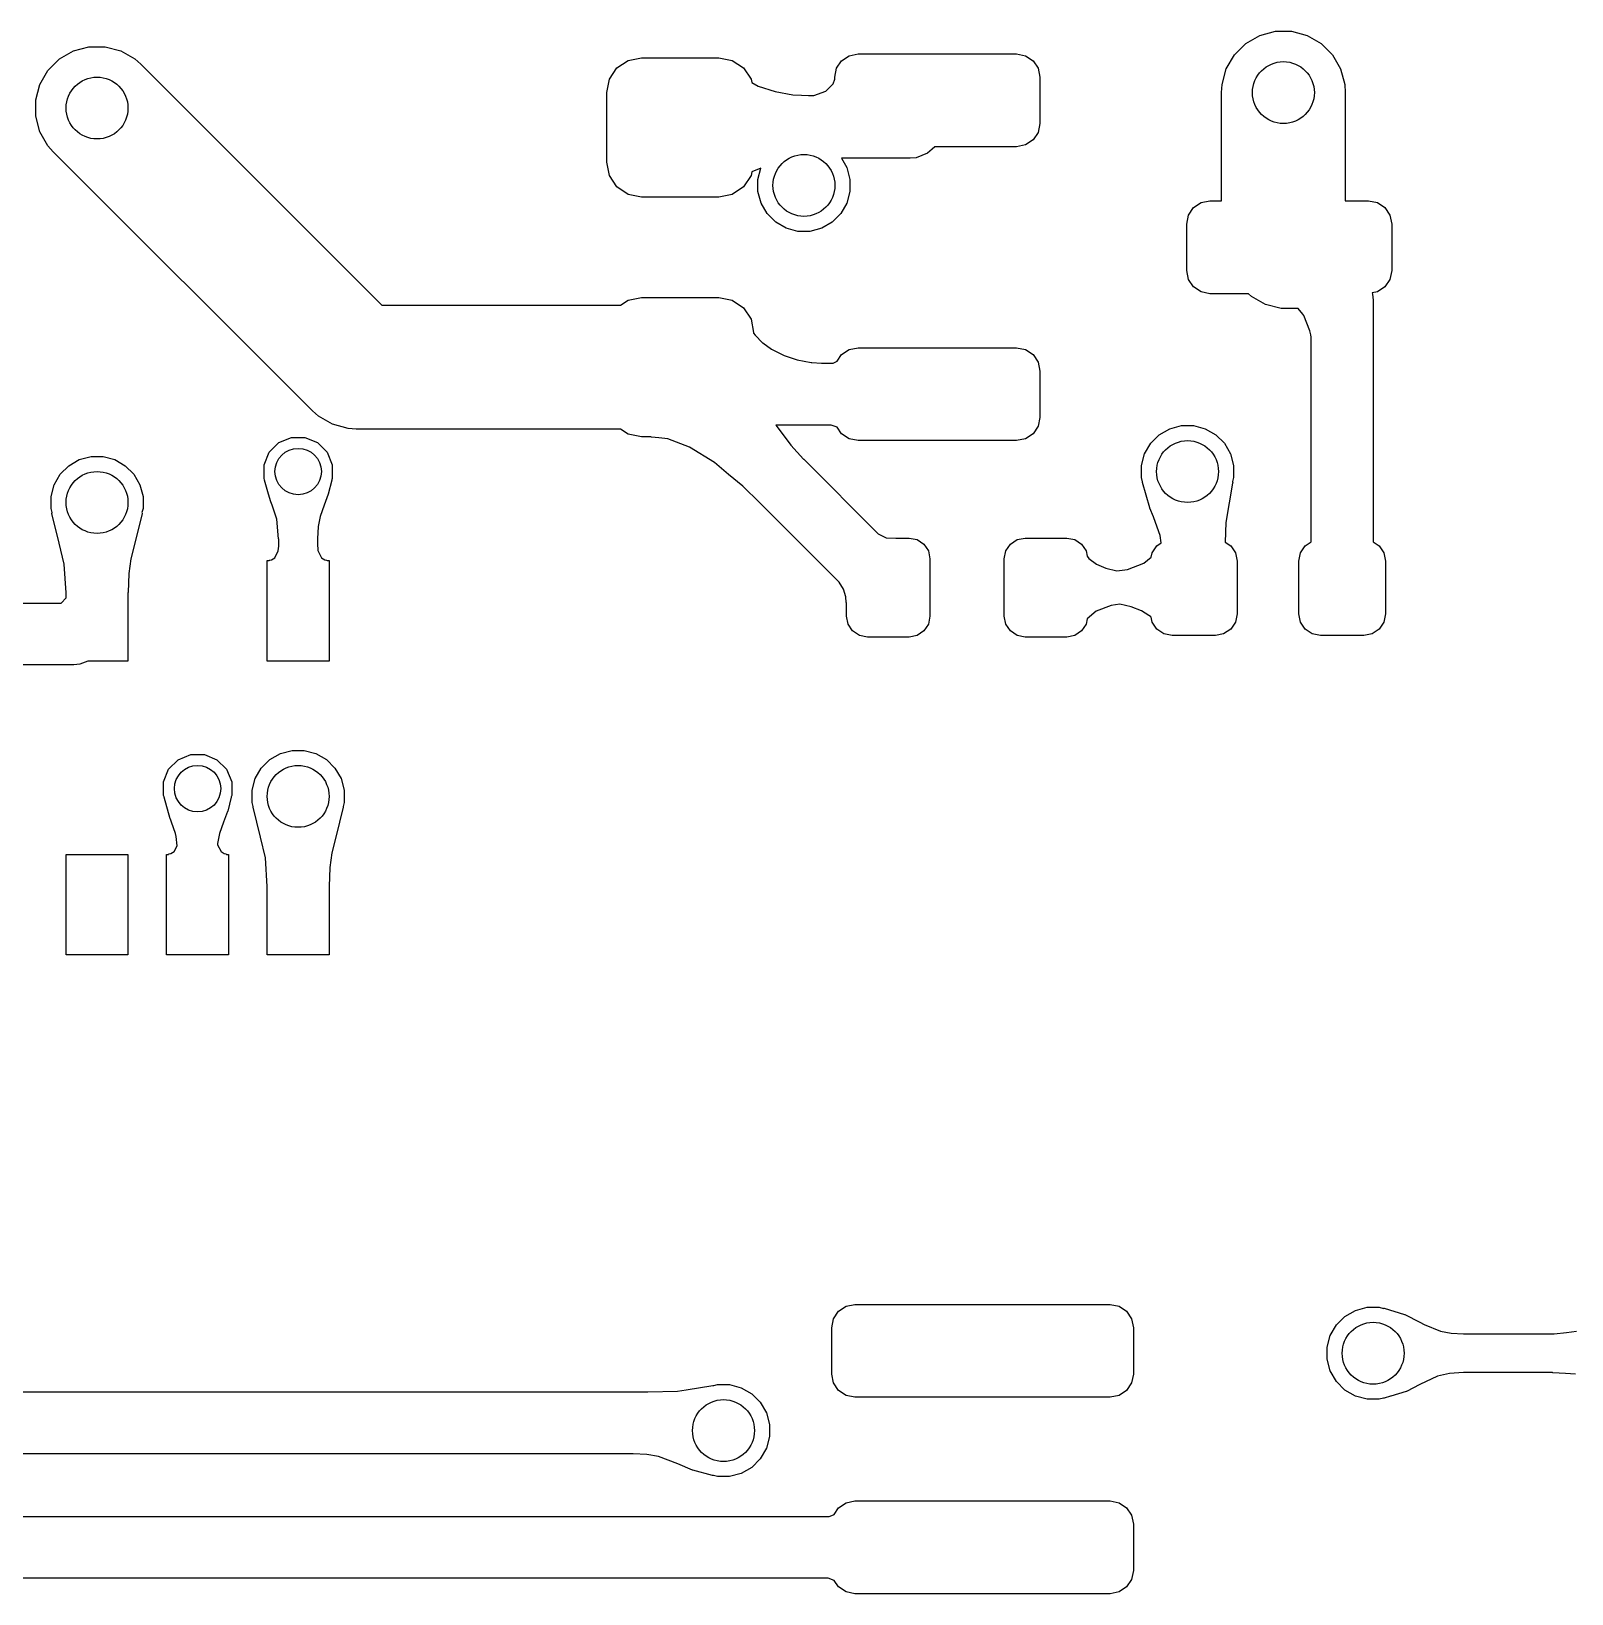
# Model space of a CAD drawing. Extents: x 89 to 178, y -115 to -57.
# Drawn here: x 128.42 to 138.38, y -98.85 to -88.75 of the extents above; entities that cross this region are included whole.
import ezdxf

# ---------------------------------------------------------------- set-up
doc = ezdxf.new("R2010")
doc.units = 0
doc.layers.add('BLACK', color=7, linetype='CONTINUOUS')

msp = doc.modelspace()

# ---------------------------------------------------------------- linework, layer by layer
at = {"layer": 'BLACK', "linetype": 'CONTINUOUS'}
for p, q in [((136.276495, -88.832659), (136.366927, -88.780448)), ((136.366927, -88.780448), (136.46779, -88.753422)), ((136.46779, -88.753422), (136.57221, -88.753422)), ((136.57221, -88.753422), (136.673073, -88.780448)), ((136.673073, -88.780448), (136.763505, -88.832659)), ((128.606493, -88.932659), (128.696924, -88.880448)), ((128.696924, -88.880448), (128.797788, -88.853422)), ((128.797788, -88.853422), (128.902208, -88.853422)), ((128.902208, -88.853422), (129.003072, -88.880448)), ((129.003072, -88.880448), (129.093503, -88.932659)), ((136.202659, -88.906495), (136.276495, -88.832659)), ((136.763505, -88.832659), (136.837341, -88.906495)), ((128.532657, -89.006495), (128.606493, -88.932659)), ((129.093503, -88.932659), (129.132841, -88.967157)), ((129.132841, -88.967157), (130.690684, -90.525)), ((132.162127, -89.063896), (132.210901, -88.990901)), ((132.210901, -88.990901), (132.283896, -88.942127)), ((132.283896, -88.942127), (132.37, -88.925)), ((132.37, -88.925), (132.87, -88.925)), ((132.87, -88.925), (132.956104, -88.942127)), ((132.956104, -88.942127), (133.029099, -88.990901)), ((133.029099, -88.990901), (133.077873, -89.063896)), ((133.62, -89.05), (133.631418, -88.992597)), ((133.631418, -88.992597), (133.663934, -88.943934)), ((133.663934, -88.943934), (133.712597, -88.911418)), ((133.712597, -88.911418), (133.77, -88.9)), ((133.77, -88.9), (134.795, -88.9)), ((134.795, -88.9), (134.852403, -88.911418)), ((134.852403, -88.911418), (134.901066, -88.943934)), ((134.901066, -88.943934), (134.933582, -88.992597)), ((134.933582, -88.992597), (134.945, -89.05)), ((136.150448, -88.996927), (136.202659, -88.906495)), ((136.837341, -88.906495), (136.889552, -88.996927)), ((128.480446, -89.096926), (128.532657, -89.006495)), ((132.145, -89.15), (132.162127, -89.063896)), ((133.077873, -89.063896), (133.082141, -89.085356)), ((133.082141, -89.085356), (133.123463, -89.10758)), ((133.561013, -89.1404), (133.608428, -89.092519)), ((133.608427, -89.092519), (133.608429, -89.092518)), ((133.608428, -89.092519), (133.608427, -89.092519)), ((133.608429, -89.092517), (133.62, -89.062947)), ((133.608429, -89.092518), (133.608429, -89.092517)), ((133.62, -89.062947), (133.62, -89.05)), ((134.945, -89.05), (134.945, -89.35)), ((136.123422, -89.09779), (136.150448, -88.996927)), ((136.889552, -88.996927), (136.916578, -89.09779)), ((128.45342, -89.19779), (128.480446, -89.096926)), ((132.145, -89.6), (132.145, -89.15)), ((133.123463, -89.10758), (133.233206, -89.143745)), ((133.233206, -89.143745), (133.348027, -89.164073)), ((133.348027, -89.164073), (133.348034, -89.164073)), ((133.348034, -89.164073), (133.348038, -89.164074)), ((133.348038, -89.164074), (133.404456, -89.167203)), ((133.404456, -89.167203), (133.450384, -89.16975)), ((133.450384, -89.16975), (133.48343, -89.167953)), ((133.48343, -89.167953), (133.561013, -89.1404)), ((136.12, -89.15), (136.123422, -89.09779)), ((136.12, -89.85), (136.12, -89.15)), ((136.916578, -89.09779), (136.92, -89.15)), ((136.92, -89.15), (136.92, -89.85)), ((128.45342, -89.30221), (128.45342, -89.19779)), ((128.480446, -89.403074), (128.45342, -89.30221)), ((134.945, -89.35), (134.933582, -89.407403)), ((128.532657, -89.493505), (128.480446, -89.403074)), ((128.567155, -89.532843), (128.532657, -89.493505)), ((134.852403, -89.488582), (134.795, -89.5)), ((134.901066, -89.456066), (134.852403, -89.488582)), ((134.933582, -89.407403), (134.901066, -89.456066)), ((130.242155, -91.207843), (128.567155, -89.532843)), ((132.162127, -89.686104), (132.145, -89.6)), ((134.1075, -89.575), (133.66241, -89.575)), ((133.66241, -89.575), (133.697164, -89.635195)), ((134.146518, -89.571157), (134.1075, -89.575)), ((134.218614, -89.541294), (134.146518, -89.571157)), ((134.248921, -89.516421), (134.218614, -89.541294)), ((134.265342, -89.5), (134.248921, -89.516421)), ((134.795, -89.5), (134.265342, -89.5)), ((132.210901, -89.759099), (132.162127, -89.686104)), ((133.077873, -89.686104), (133.029099, -89.759099)), ((133.082395, -89.663367), (133.077873, -89.686104)), ((133.141823, -89.638975), (133.082395, -89.663367)), ((133.122567, -89.710842), (133.141823, -89.638975)), ((133.697164, -89.635195), (133.717433, -89.710842)), ((132.283896, -89.807873), (132.210901, -89.759099)), ((133.029099, -89.759099), (132.956104, -89.807873)), ((133.122567, -89.789158), (133.122567, -89.710842)), ((133.142836, -89.864805), (133.122567, -89.789158)), ((133.717433, -89.789158), (133.697164, -89.864805)), ((133.717433, -89.710842), (133.717433, -89.789158)), ((132.37, -89.825), (132.283896, -89.807873)), ((132.87, -89.825), (132.37, -89.825)), ((132.956104, -89.807873), (132.87, -89.825)), ((133.181994, -89.932628), (133.142836, -89.864805)), ((133.697164, -89.864805), (133.658006, -89.932628)), ((135.906418, -89.942597), (135.938934, -89.893934)), ((135.938934, -89.893934), (135.987597, -89.861418)), ((135.987597, -89.861418), (136.045, -89.85)), ((136.045, -89.85), (136.12, -89.85)), ((136.92, -89.85), (137.07, -89.85)), ((137.07, -89.85), (137.127403, -89.861418)), ((137.127403, -89.861418), (137.176066, -89.893934)), ((137.176066, -89.893934), (137.208582, -89.942597)), ((133.237372, -89.988006), (133.181994, -89.932628)), ((133.305195, -90.027164), (133.237372, -89.988006)), ((133.602628, -89.988006), (133.534805, -90.027164)), ((133.658006, -89.932628), (133.602628, -89.988006)), ((135.895, -90), (135.906418, -89.942597)), ((135.895, -90.3), (135.895, -90)), ((137.208582, -89.942597), (137.22, -90)), ((137.22, -90), (137.22, -90.3)), ((133.380842, -90.047433), (133.305195, -90.027164)), ((133.459158, -90.047433), (133.380842, -90.047433)), ((133.534805, -90.027164), (133.459158, -90.047433)), ((135.906418, -90.357403), (135.895, -90.3)), ((137.22, -90.3), (137.208582, -90.357403)), ((135.938934, -90.406066), (135.906418, -90.357403)), ((135.987597, -90.438582), (135.938934, -90.406066)), ((137.176066, -90.406066), (137.127403, -90.438582)), ((137.208582, -90.357403), (137.176066, -90.406066)), ((132.234698, -90.525), (132.283896, -90.492127)), ((132.283896, -90.492127), (132.37, -90.475)), ((132.37, -90.475), (132.87, -90.475)), ((132.87, -90.475), (132.956104, -90.492127)), ((132.956104, -90.492127), (133.029099, -90.540901)), ((136.045, -90.45), (135.987597, -90.438582)), ((136.294221, -90.45), (136.045, -90.45)), ((136.313995, -90.467341), (136.294221, -90.45)), ((136.404426, -90.519552), (136.313995, -90.467341)), ((137.127403, -90.438582), (137.092833, -90.445458)), ((137.092833, -90.445458), (137.096157, -90.453482)), ((137.096157, -90.453482), (137.1, -90.4925)), ((137.1, -90.4925), (137.1, -92.054949)), ((130.690684, -90.525), (132.234698, -90.525)), ((133.029099, -90.540901), (133.077873, -90.613896)), ((136.50529, -90.546578), (136.404426, -90.519552)), ((136.60971, -90.546578), (136.50529, -90.546578)), ((136.614552, -90.54528), (136.60971, -90.546578)), ((136.644818, -90.58183), (136.614552, -90.54528)), ((136.652593, -90.591219), (136.644818, -90.58183)), ((136.691499, -90.68959), (136.652593, -90.591219)), ((133.077873, -90.613896), (133.095, -90.7)), ((133.095, -90.7), (133.095, -90.704962)), ((133.095, -90.704962), (133.103877, -90.718125)), ((136.696972, -90.717149), (136.691499, -90.68959)), ((133.103877, -90.718125), (133.103878, -90.718127)), ((133.103878, -90.718127), (133.103881, -90.71813)), ((133.103881, -90.71813), (133.152125, -90.767024)), ((133.152125, -90.767024), (133.153499, -90.768416)), ((133.153499, -90.768416), (133.153505, -90.768422)), ((133.153505, -90.768422), (133.210939, -90.809361)), ((133.210939, -90.809361), (133.210942, -90.809363)), ((133.210942, -90.809363), (133.292019, -90.849507)), ((133.663934, -90.843934), (133.712597, -90.811418)), ((133.712597, -90.811418), (133.77, -90.8)), ((133.77, -90.8), (134.795, -90.8)), ((134.795, -90.8), (134.852403, -90.811418)), ((134.852403, -90.811418), (134.901066, -90.843934)), ((136.698129, -90.722975), (136.696972, -90.717149)), ((136.7, -90.726476), (136.698129, -90.722975)), ((136.7, -92.054949), (136.7, -90.726476)), ((133.292019, -90.849507), (133.375648, -90.876907)), ((133.375648, -90.876907), (133.466881, -90.894613)), ((133.466881, -90.894613), (133.466893, -90.894613)), ((133.466893, -90.894613), (133.466895, -90.894614)), ((133.466895, -90.894614), (133.470089, -90.894834)), ((133.470089, -90.894834), (133.534106, -90.899248)), ((133.534106, -90.899248), (133.535618, -90.9)), ((133.535618, -90.9), (133.602983, -90.9)), ((133.602983, -90.9), (133.609871, -90.899257)), ((133.609871, -90.899257), (133.635263, -90.886841)), ((133.635263, -90.886841), (133.663934, -90.843934)), ((134.901066, -90.843934), (134.933582, -90.892597)), ((134.933582, -90.892597), (134.945, -90.95)), ((134.945, -90.95), (134.945, -91.25)), ((130.281493, -91.242341), (130.242155, -91.207843)), ((130.371924, -91.294552), (130.281493, -91.242341)), ((130.472788, -91.321578), (130.371924, -91.294552)), ((133.596394, -91.3), (133.238543, -91.3)), ((133.238543, -91.3), (133.239834, -91.302133)), ((133.239834, -91.302133), (133.239838, -91.302138)), ((133.239838, -91.302138), (133.335689, -91.429328)), ((133.635764, -91.313908), (133.596394, -91.3)), ((133.663934, -91.356066), (133.635764, -91.313908)), ((134.933582, -91.307403), (134.901066, -91.356066)), ((134.945, -91.25), (134.933582, -91.307403)), ((135.785193, -91.322836), (135.86084, -91.302567)), ((135.86084, -91.302567), (135.939156, -91.302567)), ((135.939156, -91.302567), (136.014803, -91.322836)), ((129.962917, -91.474997), (130.024995, -91.412919)), ((130.024995, -91.412919), (130.106103, -91.379323)), ((130.106103, -91.379323), (130.193893, -91.379323)), ((130.193893, -91.379323), (130.275001, -91.412919)), ((130.275001, -91.412919), (130.337079, -91.474997)), ((130.524998, -91.325), (130.472788, -91.321578)), ((132.234698, -91.325), (130.524998, -91.325)), ((132.283896, -91.357873), (132.234698, -91.325)), ((132.37, -91.375), (132.283896, -91.357873)), ((132.43118, -91.375), (132.37, -91.375)), ((132.434355, -91.376741), (132.43118, -91.375)), ((132.482758, -91.382027), (132.434355, -91.376741)), ((132.539887, -91.388266), (132.482758, -91.382027)), ((132.539889, -91.388266), (132.539887, -91.388266)), ((132.539891, -91.388267), (132.539889, -91.388266)), ((132.679457, -91.441565), (132.539891, -91.388267)), ((133.712597, -91.388582), (133.663934, -91.356066)), ((133.77, -91.4), (133.712597, -91.388582)), ((134.795, -91.4), (133.77, -91.4)), ((134.852403, -91.388582), (134.795, -91.4)), ((134.901066, -91.356066), (134.852403, -91.388582)), ((135.622834, -91.485195), (135.661992, -91.417372)), ((135.661992, -91.417372), (135.71737, -91.361994)), ((135.71737, -91.361994), (135.785193, -91.322836)), ((136.014803, -91.322836), (136.082626, -91.361994)), ((136.082626, -91.361994), (136.138004, -91.417372)), ((136.138004, -91.417372), (136.177162, -91.485195)), ((128.735195, -91.522836), (128.810842, -91.502567)), ((128.810842, -91.502567), (128.889158, -91.502567)), ((128.889158, -91.502567), (128.964805, -91.522836)), ((129.929321, -91.556105), (129.962917, -91.474997)), ((130.337079, -91.474997), (130.370675, -91.556105)), ((132.841165, -91.542394), (132.679457, -91.441565)), ((133.335689, -91.429328), (133.335694, -91.429333)), ((133.335694, -91.429333), (133.418231, -91.519675)), ((133.418231, -91.519675), (133.418636, -91.520793)), ((135.602565, -91.560842), (135.622834, -91.485195)), ((136.177162, -91.485195), (136.197431, -91.560842)), ((128.572836, -91.685195), (128.611994, -91.617372)), ((128.611994, -91.617372), (128.667372, -91.561994)), ((128.667372, -91.561994), (128.735195, -91.522836)), ((128.964805, -91.522836), (129.032628, -91.561994)), ((129.032628, -91.561994), (129.088006, -91.617372)), ((129.088006, -91.617372), (129.127164, -91.685195)), ((129.929321, -91.643895), (129.929321, -91.556105)), ((130.370675, -91.556105), (130.370675, -91.643895)), ((132.841172, -91.542399), (132.841165, -91.542394)), ((132.932707, -91.618944), (132.841172, -91.542399)), ((133.024246, -91.695492), (132.932707, -91.618944)), ((133.418636, -91.520793), (133.900861, -92.003019)), ((135.602565, -91.639158), (135.602565, -91.560842)), ((136.197431, -91.560842), (136.197431, -91.639158)), ((128.552567, -91.760842), (128.572836, -91.685195)), ((129.127164, -91.685195), (129.147433, -91.760842)), ((129.933183, -91.65322), (129.929321, -91.643895)), ((129.932867, -91.656092), (129.933183, -91.65322)), ((129.959078, -91.746245), (129.932867, -91.656092)), ((130.367616, -91.655814), (130.344561, -91.745656)), ((130.370675, -91.643895), (130.367182, -91.652327)), ((130.367182, -91.652327), (130.367748, -91.655238)), ((130.367748, -91.655238), (130.367616, -91.655814)), ((133.134661, -91.802741), (133.024246, -91.695492)), ((135.609765, -91.666029), (135.602565, -91.639158)), ((135.609226, -91.670689), (135.609765, -91.666029)), ((135.655959, -91.834765), (135.609226, -91.670689)), ((136.19078, -91.675879), (136.146962, -91.928949)), ((136.197431, -91.639158), (136.190778, -91.663987)), ((136.190778, -91.663987), (136.191957, -91.669965)), ((136.191957, -91.669965), (136.19078, -91.675879)), ((128.552567, -91.839158), (128.552567, -91.760842)), ((129.147433, -91.760842), (129.147433, -91.839158)), ((129.973464, -91.795727), (129.959078, -91.746245)), ((129.973828, -91.796787), (129.973464, -91.795727)), ((129.981993, -91.817304), (129.973828, -91.796787)), ((129.981999, -91.817324), (129.981993, -91.817304)), ((129.982005, -91.817338), (129.981999, -91.817324)), ((130.012464, -91.908368), (129.982005, -91.817338)), ((130.318005, -91.8173), (130.292059, -91.89024)), ((130.344195, -91.746823), (130.318005, -91.8173)), ((130.344561, -91.745656), (130.344195, -91.746823)), ((133.13506, -91.802903), (133.134661, -91.802741)), ((133.648195, -92.316038), (133.13506, -91.802903)), ((128.55949, -91.864998), (128.552567, -91.839158)), ((128.558668, -91.870364), (128.55949, -91.864998)), ((128.606099, -92.063696), (128.558668, -91.870364)), ((129.141331, -91.870365), (129.093914, -92.063637)), ((129.147433, -91.839158), (129.140491, -91.865066)), ((129.140491, -91.865066), (129.141436, -91.869897)), ((129.141436, -91.869897), (129.141331, -91.870365)), ((130.012465, -91.908372), (130.012464, -91.908368)), ((130.023987, -92.034576), (130.012465, -91.908372)), ((130.292055, -91.890253), (130.279632, -91.955289)), ((130.292059, -91.89024), (130.292055, -91.890253)), ((135.656387, -91.836), (135.655959, -91.834765)), ((135.679698, -91.892577), (135.656387, -91.836)), ((135.679704, -91.892592), (135.679698, -91.892577)), ((135.692623, -91.928964), (135.679704, -91.892592)), ((130.279632, -91.955289), (130.275569, -92.034576)), ((133.900861, -92.003019), (133.951427, -92.028122)), ((135.722315, -92.012556), (135.692623, -91.928964)), ((135.730417, -92.061352), (135.722315, -92.012556)), ((136.14696, -91.928964), (136.143591, -92.057349)), ((136.146962, -91.928949), (136.14696, -91.928964)), ((128.638028, -92.197951), (128.606099, -92.063696)), ((129.093882, -92.063764), (129.068092, -92.164005)), ((129.093914, -92.063637), (129.093882, -92.063764)), ((129.998435, -92.157269), (130.021419, -92.113426)), ((130.021419, -92.113426), (130.025, -92.081664)), ((130.024029, -92.035041), (130.023987, -92.034576)), ((130.025, -92.037112), (130.024029, -92.035041)), ((130.025, -92.081664), (130.025, -92.037112)), ((130.275569, -92.034576), (130.275, -92.035772)), ((130.275, -92.035772), (130.275, -92.064585)), ((130.275, -92.064585), (130.278, -92.111048)), ((130.278, -92.111048), (130.301624, -92.157325)), ((133.951427, -92.028122), (134.013055, -92.029656)), ((134.013055, -92.029656), (134.01383, -92.03)), ((134.01383, -92.03), (134.1, -92.03)), ((134.1, -92.03), (134.151662, -92.040276)), ((134.151662, -92.040276), (134.195459, -92.069541)), ((134.195459, -92.069541), (134.224724, -92.113338)), ((134.224724, -92.113338), (134.235, -92.165)), ((134.715, -92.165), (134.725276, -92.113338)), ((134.725276, -92.113338), (134.754541, -92.069541)), ((134.754541, -92.069541), (134.798338, -92.040276)), ((134.798338, -92.040276), (134.85, -92.03)), ((134.85, -92.03), (135.12, -92.03)), ((135.12, -92.03), (135.171662, -92.040276)), ((135.171662, -92.040276), (135.215459, -92.069541)), ((135.215459, -92.069541), (135.244724, -92.113338)), ((135.244724, -92.113338), (135.25135, -92.146653)), ((135.670657, -92.126424), (135.701005, -92.081005)), ((135.701005, -92.081005), (135.730417, -92.061352)), ((136.143591, -92.057349), (136.178995, -92.081005)), ((136.178995, -92.081005), (136.209343, -92.126424)), ((136.630657, -92.126424), (136.661005, -92.081005)), ((136.661005, -92.081005), (136.7, -92.054949)), ((137.1, -92.054949), (137.138995, -92.081005)), ((137.138995, -92.081005), (137.169343, -92.126424)), ((128.638028, -92.197956), (128.638028, -92.197951)), ((128.638029, -92.197959), (128.638028, -92.197956)), ((128.64933, -92.383248), (128.638029, -92.197959)), ((129.068092, -92.164005), (129.054761, -92.25904)), ((129.95, -92.825), (129.95, -92.175)), ((129.95, -92.175), (129.961952, -92.175)), ((129.961952, -92.175), (129.962914, -92.173675)), ((129.962914, -92.173675), (129.967082, -92.172112)), ((129.967082, -92.172112), (129.977943, -92.170276)), ((129.977943, -92.170276), (129.977943, -92.170275)), ((129.977943, -92.170275), (129.977947, -92.170275)), ((129.977947, -92.170275), (129.998435, -92.157269)), ((130.301624, -92.157325), (130.301625, -92.157326)), ((130.301625, -92.157326), (130.32207, -92.170276)), ((130.32207, -92.170276), (130.322094, -92.170291)), ((130.322094, -92.170291), (130.33291, -92.172116)), ((130.33291, -92.172116), (130.337512, -92.175)), ((130.337512, -92.175), (130.35, -92.175)), ((130.35, -92.175), (130.35, -92.825)), ((134.235, -92.165), (134.235, -92.535)), ((134.715, -92.535), (134.715, -92.165)), ((135.25135, -92.146653), (135.262811, -92.161925)), ((135.262811, -92.161925), (135.312311, -92.198902)), ((135.312311, -92.198902), (135.312314, -92.198904)), ((135.312314, -92.198904), (135.312317, -92.198906)), ((135.312317, -92.198906), (135.371579, -92.224597)), ((135.371579, -92.224597), (135.4434, -92.241547)), ((135.51185, -92.232422), (135.618157, -92.191431)), ((135.618157, -92.191431), (135.665354, -92.153082)), ((135.665354, -92.153082), (135.670657, -92.126424)), ((136.209343, -92.126424), (136.22, -92.18)), ((136.22, -92.18), (136.22, -92.52)), ((136.62, -92.18), (136.630657, -92.126424)), ((136.62, -92.52), (136.62, -92.18)), ((137.169343, -92.126424), (137.18, -92.18)), ((137.18, -92.18), (137.18, -92.52)), ((129.054761, -92.25904), (129.050398, -92.382948)), ((133.676079, -92.360759), (133.648195, -92.316038)), ((135.4434, -92.241547), (135.51185, -92.232422)), ((128.617158, -92.45), (128.65, -92.417158)), ((128.65, -92.384735), (128.64933, -92.383248)), ((128.65, -92.417158), (128.65, -92.384735)), ((129.050398, -92.382948), (129.05, -92.38382)), ((129.05, -92.38382), (129.05, -92.825)), ((133.691344, -92.410088), (133.676079, -92.360759)), ((133.693859, -92.445692), (133.691344, -92.410088)), ((127.911358, -92.45), (128.617158, -92.45)), ((133.694707, -92.449311), (133.693859, -92.445692)), ((133.695, -92.449605), (133.694707, -92.449311)), ((133.695, -92.535), (133.695, -92.449605)), ((135.308399, -92.503326), (135.251586, -92.552161)), ((135.406393, -92.465339), (135.308399, -92.503326)), ((135.462438, -92.45809), (135.406393, -92.465339)), ((135.535312, -92.47408), (135.462438, -92.45809)), ((135.535316, -92.474081), (135.535312, -92.47408)), ((135.535318, -92.474082), (135.535316, -92.474081)), ((135.602281, -92.500174), (135.535318, -92.474082)), ((135.602286, -92.500176), (135.602281, -92.500174)), ((135.649375, -92.530689), (135.602286, -92.500176)), ((136.22, -92.52), (136.209343, -92.573576)), ((136.630657, -92.573576), (136.62, -92.52)), ((137.18, -92.52), (137.169343, -92.573576)), ((133.705276, -92.586662), (133.695, -92.535)), ((133.734541, -92.630459), (133.705276, -92.586662)), ((133.778338, -92.659724), (133.734541, -92.630459)), ((134.195459, -92.630459), (134.151662, -92.659724)), ((134.224724, -92.586662), (134.195459, -92.630459)), ((134.235, -92.535), (134.224724, -92.586662)), ((134.725276, -92.586662), (134.715, -92.535)), ((134.754541, -92.630459), (134.725276, -92.586662)), ((134.798338, -92.659724), (134.754541, -92.630459)), ((135.215459, -92.630459), (135.171662, -92.659724)), ((135.244724, -92.586662), (135.215459, -92.630459)), ((135.251586, -92.552161), (135.244724, -92.586662)), ((135.660617, -92.537973), (135.649375, -92.530689)), ((135.664387, -92.542055), (135.660617, -92.537973)), ((135.670657, -92.573576), (135.664387, -92.542055)), ((135.701005, -92.618995), (135.670657, -92.573576)), ((135.746424, -92.649343), (135.701005, -92.618995)), ((136.178995, -92.618995), (136.133576, -92.649343)), ((136.209343, -92.573576), (136.178995, -92.618995)), ((136.661005, -92.618995), (136.630657, -92.573576)), ((136.706424, -92.649343), (136.661005, -92.618995)), ((137.138995, -92.618995), (137.093576, -92.649343)), ((137.169343, -92.573576), (137.138995, -92.618995)), ((133.83, -92.67), (133.778338, -92.659724)), ((134.1, -92.67), (133.83, -92.67)), ((134.151662, -92.659724), (134.1, -92.67)), ((134.85, -92.67), (134.798338, -92.659724)), ((135.12, -92.67), (134.85, -92.67)), ((135.171662, -92.659724), (135.12, -92.67)), ((135.8, -92.66), (135.746424, -92.649343)), ((136.08, -92.66), (135.8, -92.66)), ((136.133576, -92.649343), (136.08, -92.66)), ((136.76, -92.66), (136.706424, -92.649343)), ((137.04, -92.66), (136.76, -92.66)), ((137.093576, -92.649343), (137.04, -92.66)), ((128.790096, -92.825), (128.739018, -92.846157)), ((129.05, -92.825), (128.790096, -92.825)), ((130.35, -92.825), (129.95, -92.825)), ((128.7, -92.85), (127.905488, -92.85)), ((128.739018, -92.846157), (128.7, -92.85)), ((129.374997, -93.462919), (129.456105, -93.429323)), ((129.456105, -93.429323), (129.543895, -93.429323)), ((129.543895, -93.429323), (129.625003, -93.462919)), ((129.967372, -93.461994), (130.035195, -93.422836)), ((130.035195, -93.422836), (130.110842, -93.402567)), ((130.110842, -93.402567), (130.189158, -93.402567)), ((130.189158, -93.402567), (130.264805, -93.422836)), ((130.264805, -93.422836), (130.332628, -93.461994)), ((129.279323, -93.606105), (129.312919, -93.524997)), ((129.312919, -93.524997), (129.374997, -93.462919)), ((129.625003, -93.462919), (129.687081, -93.524997)), ((129.687081, -93.524997), (129.720677, -93.606105)), ((129.872836, -93.585195), (129.911994, -93.517372)), ((129.911994, -93.517372), (129.967372, -93.461994)), ((130.332628, -93.461994), (130.388006, -93.517372)), ((130.388006, -93.517372), (130.427164, -93.585195)), ((129.279323, -93.693895), (129.279323, -93.606105)), ((129.720677, -93.606105), (129.720677, -93.693895)), ((129.852567, -93.660842), (129.872836, -93.585195)), ((130.427164, -93.585195), (130.447433, -93.660842)), ((129.283185, -93.70322), (129.279323, -93.693895)), ((129.282869, -93.706093), (129.283185, -93.70322)), ((129.323466, -93.845729), (129.282869, -93.706093)), ((129.717618, -93.705814), (129.694563, -93.795653)), ((129.720677, -93.693895), (129.717184, -93.702327)), ((129.717184, -93.702327), (129.71775, -93.705238)), ((129.71775, -93.705238), (129.717618, -93.705814)), ((129.852567, -93.739158), (129.852567, -93.660842)), ((129.85949, -93.764998), (129.852567, -93.739158)), ((130.447433, -93.739158), (130.440491, -93.765066)), ((130.447433, -93.660842), (130.447433, -93.739158)), ((129.694197, -93.796821), (129.667997, -93.867324)), ((129.694563, -93.795653), (129.694197, -93.796821)), ((129.858668, -93.770364), (129.85949, -93.764998)), ((129.906099, -93.963696), (129.858668, -93.770364)), ((130.441331, -93.770365), (130.393914, -93.963637)), ((130.440491, -93.765066), (130.441436, -93.769897)), ((130.441436, -93.769897), (130.441331, -93.770365)), ((129.32383, -93.846789), (129.323466, -93.845729)), ((129.331993, -93.867303), (129.32383, -93.846789)), ((129.331999, -93.867323), (129.331993, -93.867303)), ((129.332005, -93.867337), (129.331999, -93.867323)), ((129.356404, -93.940254), (129.332005, -93.867337)), ((129.362466, -93.958371), (129.356404, -93.940254)), ((129.642055, -93.940254), (129.629632, -94.00529)), ((129.642059, -93.940241), (129.642055, -93.940254)), ((129.667997, -93.867324), (129.642059, -93.940241)), ((129.348435, -94.057269), (129.368074, -94.019806)), ((129.368074, -94.019806), (129.362466, -93.958371)), ((129.629632, -94.00529), (129.629214, -94.013428)), ((129.629214, -94.013428), (129.651624, -94.057325)), ((129.938028, -94.097951), (129.906099, -93.963696)), ((130.393882, -93.963764), (130.368092, -94.064005)), ((130.393914, -93.963637), (130.393882, -93.963764)), ((128.65, -94.725), (128.65, -94.075)), ((128.65, -94.075), (129.05, -94.075)), ((129.05, -94.075), (129.05, -94.725)), ((129.3, -94.725), (129.3, -94.075)), ((129.3, -94.075), (129.311952, -94.075)), ((129.311952, -94.075), (129.312914, -94.073675)), ((129.312914, -94.073675), (129.317082, -94.072112)), ((129.317082, -94.072112), (129.327943, -94.070276)), ((129.327943, -94.070276), (129.327943, -94.070275)), ((129.327943, -94.070275), (129.327947, -94.070275)), ((129.327947, -94.070275), (129.348435, -94.057269)), ((129.651624, -94.057325), (129.651625, -94.057326)), ((129.651625, -94.057326), (129.67207, -94.070276)), ((129.67207, -94.070276), (129.672094, -94.070291)), ((129.672094, -94.070291), (129.68291, -94.072116)), ((129.68291, -94.072116), (129.687512, -94.075)), ((129.687512, -94.075), (129.7, -94.075)), ((129.7, -94.075), (129.7, -94.725)), ((129.938028, -94.097956), (129.938028, -94.097951)), ((129.938029, -94.097959), (129.938028, -94.097956)), ((129.94933, -94.283248), (129.938029, -94.097959)), ((130.368092, -94.064005), (130.354761, -94.15904)), ((130.354761, -94.15904), (130.350398, -94.282948)), ((129.95, -94.284735), (129.94933, -94.283248)), ((129.95, -94.725), (129.95, -94.284735)), ((130.350398, -94.282948), (130.35, -94.28382)), ((130.35, -94.28382), (130.35, -94.725)), ((129.05, -94.725), (128.65, -94.725)), ((129.7, -94.725), (129.3, -94.725)), ((130.35, -94.725), (129.95, -94.725)), ((133.611418, -97.077597), (133.643934, -97.028934)), ((133.643934, -97.028934), (133.692597, -96.996418)), ((133.692597, -96.996418), (133.75, -96.985)), ((133.75, -96.985), (135.4, -96.985)), ((135.4, -96.985), (135.457403, -96.996418)), ((135.457403, -96.996418), (135.506066, -97.028934)), ((135.506066, -97.028934), (135.538582, -97.077597)), ((136.861994, -97.117372), (136.917372, -97.061994)), ((136.917372, -97.061994), (136.985195, -97.022836)), ((136.985195, -97.022836), (137.060842, -97.002567)), ((137.060842, -97.002567), (137.139158, -97.002567)), ((137.139158, -97.002567), (137.16628, -97.009834)), ((137.16628, -97.009834), (137.169779, -97.00915)), ((137.169779, -97.00915), (137.170769, -97.009396)), ((137.170769, -97.009396), (137.303593, -97.048808)), ((137.303593, -97.048808), (137.305545, -97.049586)), ((137.305545, -97.049586), (137.402209, -97.098556)), ((133.6, -97.135), (133.611418, -97.077597)), ((133.6, -97.435), (133.6, -97.135)), ((135.538582, -97.077597), (135.55, -97.135)), ((135.55, -97.135), (135.55, -97.435)), ((136.822836, -97.185195), (136.861994, -97.117372)), ((137.402209, -97.098556), (137.402576, -97.09875)), ((137.402576, -97.09875), (137.429304, -97.113642)), ((137.429304, -97.113642), (137.535141, -97.157448)), ((137.535141, -97.157448), (137.604663, -97.170306)), ((137.604663, -97.170306), (137.68315, -97.174419)), ((137.68315, -97.174419), (137.684368, -97.175)), ((137.684368, -97.175), (138.261141, -97.175)), ((138.261141, -97.175), (138.261531, -97.174835)), ((138.261531, -97.174835), (138.269765, -97.174718)), ((138.269765, -97.174718), (138.269772, -97.174717)), ((138.269772, -97.174717), (138.269777, -97.174717)), ((138.269777, -97.174717), (138.349069, -97.165238)), ((138.349069, -97.165238), (138.414524, -97.157414)), ((136.802567, -97.260842), (136.822836, -97.185195)), ((136.802567, -97.339158), (136.802567, -97.260842)), ((136.822836, -97.414805), (136.802567, -97.339158)), ((133.611418, -97.492403), (133.6, -97.435)), ((135.55, -97.435), (135.538582, -97.492403)), ((136.861994, -97.482628), (136.822836, -97.414805)), ((137.516905, -97.447836), (137.402406, -97.501344)), ((137.592878, -97.431177), (137.516905, -97.447836)), ((137.59288, -97.431177), (137.592878, -97.431177)), ((137.683248, -97.425669), (137.59288, -97.431177)), ((137.684734, -97.425), (137.683248, -97.425669)), ((138.259371, -97.425), (137.684734, -97.425)), ((138.260889, -97.425756), (138.259371, -97.425)), ((138.342658, -97.431436), (138.260889, -97.425756)), ((138.408596, -97.436016), (138.342658, -97.431436)), ((110.4625, -97.55), (132.410979, -97.55)), ((132.410979, -97.55), (132.602418, -97.545392)), ((132.602418, -97.545392), (132.602423, -97.545391)), ((132.602423, -97.545391), (132.602426, -97.545391)), ((132.602426, -97.545391), (132.658372, -97.536116)), ((132.658372, -97.536116), (132.830333, -97.50761)), ((132.830333, -97.50761), (132.836591, -97.509064)), ((132.836591, -97.509064), (132.860842, -97.502567)), ((132.860842, -97.502567), (132.939158, -97.502567)), ((132.939158, -97.502567), (133.014805, -97.522836)), ((133.014805, -97.522836), (133.082628, -97.561994)), ((133.082628, -97.561994), (133.138006, -97.617372)), ((133.643934, -97.541066), (133.611418, -97.492403)), ((133.692597, -97.573582), (133.643934, -97.541066)), ((133.75, -97.585), (133.692597, -97.573582)), ((135.457403, -97.573582), (135.4, -97.585)), ((135.506066, -97.541066), (135.457403, -97.573582)), ((135.538582, -97.492403), (135.506066, -97.541066)), ((136.917372, -97.538006), (136.861994, -97.482628)), ((136.985195, -97.577164), (136.917372, -97.538006)), ((137.060842, -97.597433), (136.985195, -97.577164)), ((137.213166, -97.577603), (137.170848, -97.590485)), ((137.214805, -97.577164), (137.213166, -97.577603)), ((137.215023, -97.577037), (137.214805, -97.577164)), ((137.312685, -97.547309), (137.215023, -97.577037)), ((137.314632, -97.546519), (137.312685, -97.547309)), ((137.402406, -97.501344), (137.314632, -97.546519)), ((133.138006, -97.617372), (133.177164, -97.685195)), ((135.4, -97.585), (133.75, -97.585)), ((137.139158, -97.597433), (137.060842, -97.597433)), ((137.166625, -97.590073), (137.139158, -97.597433)), ((137.170848, -97.590485), (137.166625, -97.590073)), ((133.177164, -97.685195), (133.197433, -97.760842)), ((133.197433, -97.760842), (133.197433, -97.839158)), ((133.197433, -97.839158), (133.177164, -97.914805)), ((132.315783, -97.95), (110.545343, -97.95)), ((132.316908, -97.95053), (132.315783, -97.95)), ((132.404233, -97.954683), (132.316908, -97.95053)), ((132.479095, -97.96746), (132.404233, -97.954683)), ((132.479102, -97.967462), (132.479095, -97.96746)), ((132.603898, -98.014815), (132.479102, -97.967462)), ((133.138006, -97.982628), (133.082628, -98.038006)), ((133.177164, -97.914805), (133.138006, -97.982628)), ((132.699634, -98.055452), (132.603898, -98.014815)), ((132.701127, -98.05597), (132.699634, -98.055452)), ((132.829406, -98.090946), (132.701127, -98.05597)), ((133.014805, -98.077164), (132.939158, -98.097433)), ((133.082628, -98.038006), (133.014805, -98.077164)), ((132.830164, -98.091126), (132.829406, -98.090946)), ((132.83429, -98.090318), (132.830164, -98.091126)), ((132.860842, -98.097433), (132.83429, -98.090318)), ((132.939158, -98.097433), (132.860842, -98.097433)), ((133.643934, -98.298934), (133.692597, -98.266418)), ((133.692597, -98.266418), (133.75, -98.255)), ((133.75, -98.255), (135.4, -98.255)), ((135.4, -98.255), (135.457403, -98.266418)), ((135.457403, -98.266418), (135.506066, -98.298934)), ((115.295, -98.355), (133.582983, -98.355)), ((133.582983, -98.355), (133.589871, -98.354257)), ((133.589871, -98.354257), (133.615263, -98.341841)), ((133.615263, -98.341841), (133.643934, -98.298934)), ((135.506066, -98.298934), (135.538582, -98.347597)), ((135.538582, -98.347597), (135.55, -98.405)), ((135.55, -98.405), (135.55, -98.705)), ((133.576394, -98.755), (115.377843, -98.755)), ((133.615764, -98.768908), (133.576394, -98.755)), ((133.643934, -98.811066), (133.615764, -98.768908)), ((135.538582, -98.762403), (135.506066, -98.811066)), ((135.55, -98.705), (135.538582, -98.762403)), ((133.692597, -98.843582), (133.643934, -98.811066)), ((133.75, -98.855), (133.692597, -98.843582)), ((135.4, -98.855), (133.75, -98.855)), ((135.457403, -98.843582), (135.4, -98.855)), ((135.506066, -98.811066), (135.457403, -98.843582))]:
    msp.add_line(p, q, dxfattribs=at)
at = {"layer": 'BLACK'}
for centre, radius in [((136.52, -89.15), 0.2), ((128.849998, -89.25), 0.2), ((133.42, -89.75), 0.2), ((135.899998, -91.6), 0.2), ((130.149998, -91.6), 0.15), ((128.85, -91.8), 0.2), ((129.5, -93.65), 0.15), ((130.15, -93.7), 0.2), ((137.1, -97.3), 0.2), ((132.9, -97.8), 0.2)]:
    msp.add_circle(centre, radius, dxfattribs=at)
at = {"layer": 'WHITE'}
for centre, radius in [((136.52, -89.15), 0.2), ((128.849998, -89.25), 0.2), ((133.42, -89.75), 0.2), ((135.899998, -91.6), 0.2), ((130.149998, -91.6), 0.15), ((128.85, -91.8), 0.2), ((129.5, -93.65), 0.15), ((130.15, -93.7), 0.2), ((137.1, -97.3), 0.2), ((132.9, -97.8), 0.2)]:
    msp.add_circle(centre, radius, dxfattribs=at)

doc.saveas('drawing.dxf')
